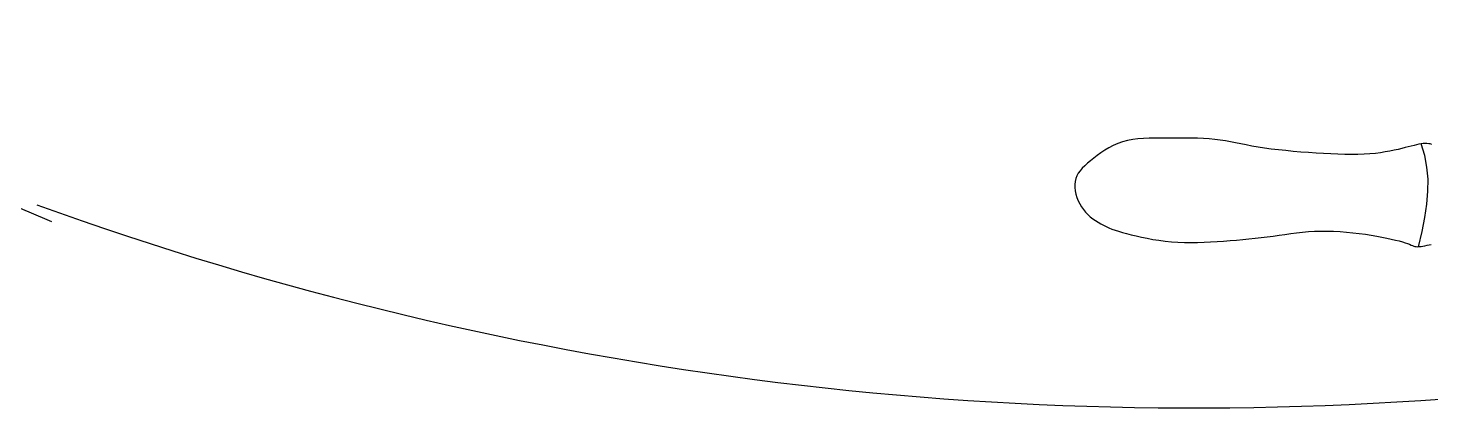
# Model space of a CAD drawing. Header units: inches. Extents: x 7.5 to 50, y 15.4 to 40.2.
# Drawn here: x 9.897 to 10.0119, y 21.3898 to 21.4209 of the extents above; entities that cross this region are included whole.
import ezdxf

# ---------------------------------------------------------------- set-up
doc = ezdxf.new("R2010")
doc.units = ezdxf.units.IN
doc.header["$MEASUREMENT"] = 0
doc.layers.add('02', color=2, linetype='Continuous')

msp = doc.modelspace()

# ---------------------------------------------------------------- linework, layer by layer
at = {"layer": '02'}
for points in [[(10.01197907635476, 21.41139648742061), (10.01185054219793, 21.41143084178581), (10.01171710160094, 21.41145482996323), (10.01157711799721, 21.41146790707095), (10.01142895458731, 21.41146952821251), (10.01127104232553, 21.41145939858067), (10.01110208457801, 21.41143822372502), (10.01092085362877, 21.41140695926985), (10.01072612059767, 21.41136656085397), (10.01051665730308, 21.41131798410166), (10.01029123533051, 21.4112621846372), (10.01004862649831, 21.41120011809941), (10.00978760215919, 21.41113274012711), (10.00950695694889, 21.41106121095905), (10.00920557560864, 21.41098750942289), (10.00888236523139, 21.41091381891707), (10.00853623384143, 21.41084232289828), (10.00816608853172, 21.41077520479408), (10.00777083662803, 21.41071464803205), (10.00734938615467, 21.41066283603974), (10.00690064397174, 21.41062195224473), (10.00642408644314, 21.41059365681682), (10.00592146468814, 21.41057751683653), (10.00539509863126, 21.41057257611207), (10.00484730796422, 21.41057787845163), (10.00428041214588, 21.41059246767797), (10.00369673156644, 21.41061538759929), (10.00309858545194, 21.41064568203834), (10.00248829395975, 21.41068239478879), (10.00186874512116, 21.41072472855118), (10.00124510055873, 21.41077252155188), (10.00062309023458, 21.41082577090962), (10.00000844457652, 21.41088447372855), (9.999406893313854, 21.41094862711285), (9.998824166641562, 21.41101822816669), (9.99826599452178, 21.41109327399423), (9.99773810714948, 21.41117376172875), (9.997244097101493, 21.41125928024955), (9.9967790088104, 21.41134778560914), (9.99633574909064, 21.41143682567887), (9.995907224523826, 21.41152394828638), (9.995486342390059, 21.41160670131755), (9.99506600927095, 21.41168263258547), (9.9946391324466, 21.41174928994693), (9.994198618265791, 21.41180422127324), (9.993739178446113, 21.41184571993032), (9.993262741756617, 21.41187506143721), (9.992773041403844, 21.4118942668221), (9.992273810594334, 21.41190535717138), (9.991768782534628, 21.41191035349872), (9.991261690664096, 21.41191127684684), (9.99075626818928, 21.41191014828761), (9.990256248083888, 21.41190898884921), (9.989764876007094, 21.4119087775263), (9.989283446031614, 21.41190632509203), (9.988812764217137, 21.411897400286), (9.988353636623351, 21.41187777180418), (9.987906869542776, 21.41184320838617), (9.9874732690351, 21.41178947874247), (9.98705364139284, 21.4117123516127), (9.986648792442857, 21.41160759569281), (9.98625948261003, 21.41147252548505), (9.985886286986052, 21.41131063844038), (9.985529735027804, 21.4111269777724), (9.98519035595934, 21.41092658672384), (9.984868678771882, 21.41071450849373), (9.984565233155145, 21.41049578631024), (9.984280548333182, 21.41027546338697), (9.984015153064384, 21.41005858295208), (9.983769767493932, 21.40984884475726), (9.983545871260567, 21.40964457473562), (9.983345134924157, 21.40944275532926), (9.9831692292774, 21.40924036902394), (9.983019824181675, 21.40903439824721), (9.982898590662508, 21.40882182549937), (9.982807198581277, 21.40859963322252), (9.98274731849785, 21.40836480388786), (9.982719987905575, 21.40811551035691), (9.982723710634737, 21.40785468722712), (9.98275635814759, 21.40758645948623), (9.98281580144073, 21.407314952122), (9.98289991151075, 21.40704429016584), (9.983006559587075, 21.40677859857639), (9.98313361643347, 21.40652200237052), (9.98327895351219, 21.40627862655052), (9.98344045974779, 21.40605177461945), (9.983616097639306, 21.40584146419966), (9.983803847380905, 21.40564689139971), (9.984001689632414, 21.40546725235723), (9.984207604588, 21.4053017432099), (9.98441957267466, 21.40514956006624), (9.984635574552222, 21.40500989907847), (9.98485359041485, 21.40488195634058), (9.985072664958416, 21.40476474328276), (9.985296100885598, 21.40465653238895), (9.985528264469458, 21.40455541143562), (9.985773522914378, 21.40445946817014), (9.98603624249342, 21.40436679039809), (9.986320790178134, 21.40427546586685), (9.986631532707243, 21.40418358235289), (9.986972836819469, 21.40408922761814), (9.987347749802275, 21.4039912632226), (9.98775404230225, 21.40389164577315), (9.988188166213213, 21.40379310567474), (9.988646572497665, 21.40369837331779), (9.989125712816595, 21.40361017912179), (9.989622038598164, 21.40353125346261), (9.990132001270531, 21.40346432673065), (9.990652052261858, 21.40341212935997), (9.991178984562858, 21.40337664116775), (9.9917109569488, 21.40335683988193), (9.99224646929185, 21.40335095267179), (9.992784021929829, 21.40335720667751), (9.993322114967732, 21.40337382909744), (9.993859248976214, 21.40339904708632), (9.994393923594608, 21.40343108779886), (9.994924639160736, 21.40346817841888), (9.995450146072535, 21.40350884157775), (9.995970194037064, 21.40355278179883), (9.99648478305432, 21.40359999909666), (9.996993913357137, 21.40365049347125), (9.997497584945513, 21.40370426490805), (9.997995797586618, 21.4037613134216), (9.998488551280452, 21.40382163902647), (9.998975846259846, 21.40388524169354), (9.999458069023667, 21.40395168923093), (9.999937153463243, 21.40401882050461), (10.00041542043443, 21.40408404218866), (10.00089519032742, 21.40414476089897), (10.00137878376524, 21.4041983833387), (10.00186852160375, 21.4042423161383), (10.00236672423313, 21.40427396595729), (10.00287571227643, 21.40429073945521), (10.00339662380981, 21.40429077152763), (10.00392586532514, 21.40427510994156), (10.00445866123307, 21.40424553070003), (10.00499023547861, 21.40420380982065), (10.00551581200677, 21.40415172330646), (10.00603061499539, 21.40409104717506), (10.00652986838947, 21.40402355741495), (10.00700879613402, 21.40395103005827), (10.00746312299277, 21.40387510440738), (10.00789057421031, 21.40379687306373), (10.00828937608282, 21.40371729192808), (10.00865775420795, 21.40363731690119), (10.0089939344162, 21.40355790389837), (10.00929614300373, 21.40348000882037), (10.00956260580103, 21.40340458756797), (10.0097915486386, 21.40333259605647), (10.00998267535585, 21.40326501217456), (10.01014160182792, 21.4032029017773), (10.01027542217168, 21.40314735267854), (10.0103912295727, 21.40309945276491), (10.01049611838068, 21.40306028983574), (10.01059718224685, 21.40303095174855), (10.01070151482242, 21.40301252634632), (10.01081620999145, 21.40300610147202), (10.01094667920376, 21.40301222008672), (10.0110916046379, 21.40302924571112), (10.01124798557255, 21.40305499702769), (10.01141282198484, 21.40308729268978), (10.01158311338629, 21.40312395133621), (10.01175585952121, 21.40316279163486), (10.01192805966827, 21.40320163226821)], [(10.01088144471402, 21.40300916077937), (10.01117413704748, 21.40424565673417), (10.01140637886244, 21.40540706124117), (10.01157052213791, 21.40650479670982), (10.01165891908574, 21.40755028559321), (10.01166392168495, 21.40855495030079), (10.01157788214739, 21.4095302132711), (10.01139315245207, 21.4104874969427), (10.01110208457801, 21.41143822372502)]]:
    msp.add_lwpolyline(points, dxfattribs=at)
for centre, radius, start, end in [((9.821849240730508, 21.22584058608587), 0.1950972082214225, 66.72349111672524, 104.487956572041), ((9.992482835235997, 21.66777535115504), 0.2779892803028675, 250.0664933504339, 275.8560774103674)]:
    msp.add_arc(centre, radius, start, end, dxfattribs=at)

doc.saveas('drawing.dxf')
